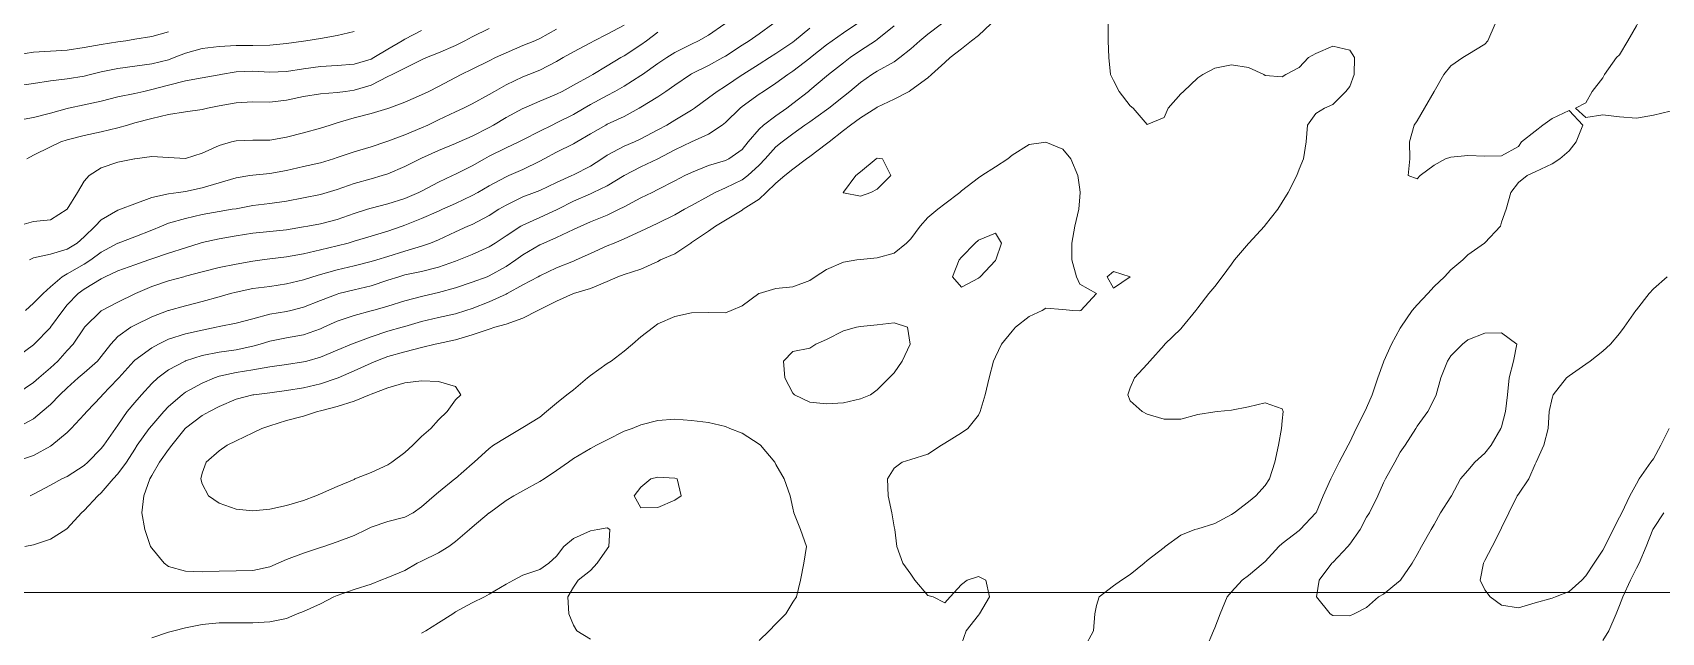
# Model space of a CAD drawing. Header units: centimetres. Extents: x 0 to 642158, y -847 to 649707.
# Drawn here: x 617184.22 to 617232.49, y 620486.2 to 620503.99 of the extents above; entities that cross this region are included whole.
import ezdxf

# ---------------------------------------------------------------- set-up
doc = ezdxf.new("R2010")
doc.units = ezdxf.units.CM
doc.header["$MEASUREMENT"] = 0
doc.layers.add('MEV_grille', color=254, linetype='Continuous', lineweight=9)
doc.layers.add('WAL_topographie 0.5', color=253, linetype='Continuous', lineweight=20)

# ---------------------------------------------------------------- blocks, each defined once
blk = doc.blocks.new('*U114')
at = {"layer": 'MEV_grille', "transparency": 33554687}
blk.add_lwpolyline([(-1338.461, 0), (1338.461, 0)], dxfattribs=at)
blk = doc.blocks.new('*U115')
at = {"layer": 'MEV_grille', "color": 0, "linetype": 'ByBlock', "lineweight": -2, "transparency": 16777216}
blk.add_blockref('*U114', (0, -1900), dxfattribs=at)

msp = doc.modelspace()

# ---------------------------------------------------------------- linework, layer by layer
at = {"layer": 'WAL_topographie 0.5'}
for points in [[(617232.75, 620501.661), (617232.25, 620501.539), (617231.75, 620501.458), (617231.25, 620501.494), (617230.75, 620501.552), (617230.25, 620501.472), (617229.938, 620501.75), (617230.25, 620501.911), (617230.434, 620502.25), (617230.75, 620502.65), (617230.804, 620502.75), (617231.158, 620503.25), (617231.25, 620503.334), (617231.492, 620503.75), (617231.75, 620504.192), (617231.781, 620504.25), (617232.25, 620504.743), (617232.261, 620504.75), (617232.75, 620505.123)], [(617204.739, 620504.25), (617204.25, 620503.915), (617203.949, 620503.75), (617203.75, 620503.651), (617203.25, 620503.402), (617203.011, 620503.25), (617202.75, 620503.077), (617202.291, 620502.75), (617202.25, 620502.722), (617201.75, 620502.406), (617201.478, 620502.25), (617201.25, 620502.128), (617200.75, 620501.857), (617200.563, 620501.75), (617200.25, 620501.567), (617199.75, 620501.314), (617199.615, 620501.25), (617199.25, 620501.07), (617198.75, 620500.81), (617198.629, 620500.75), (617198.25, 620500.572), (617197.75, 620500.329), (617197.609, 620500.25), (617197.25, 620500.042), (617196.75, 620499.792), (617196.661, 620499.75), (617196.25, 620499.552), (617195.75, 620499.291), (617195.667, 620499.25), (617195.25, 620499.071), (617194.75, 620498.909), (617194.25, 620498.785), (617194.143, 620498.75), (617193.75, 620498.623), (617193.25, 620498.445), (617192.75, 620498.32), (617192.379, 620498.25), (617192.25, 620498.227), (617191.75, 620498.141), (617191.25, 620498.093), (617190.75, 620498.044), (617190.25, 620497.959), (617189.75, 620497.879), (617189.25, 620497.77), (617189.187, 620497.75), (617188.75, 620497.611), (617188.25, 620497.453), (617187.75, 620497.279), (617187.667, 620497.25), (617187.25, 620497.106), (617186.75, 620496.925), (617186.376, 620496.75), (617186.25, 620496.688), (617185.75, 620496.383), (617185.573, 620496.25), (617185.25, 620495.912), (617185.116, 620495.75), (617184.755, 620495.25), (617184.75, 620495.244), (617184.273, 620494.75), (617184.25, 620494.729), (617183.75, 620494.362)], [(617206.159, 620504.25), (617205.75, 620503.958), (617205.451, 620503.75), (617205.25, 620503.624), (617204.75, 620503.294), (617204.677, 620503.25), (617204.25, 620503.018), (617203.75, 620502.769), (617203.716, 620502.75), (617203.25, 620502.431), (617202.99, 620502.25), (617202.75, 620502.084), (617202.25, 620501.779), (617202.199, 620501.75), (617201.75, 620501.507), (617201.25, 620501.273), (617201.207, 620501.25), (617200.75, 620500.988), (617200.351, 620500.75), (617200.25, 620500.688), (617199.75, 620500.441), (617199.381, 620500.25), (617199.25, 620500.183), (617198.75, 620499.932), (617198.332, 620499.75), (617198.25, 620499.715), (617197.75, 620499.448), (617197.413, 620499.25), (617197.25, 620499.157), (617196.75, 620498.925), (617196.366, 620498.75), (617196.25, 620498.698), (617195.75, 620498.476), (617195.25, 620498.276), (617195.177, 620498.25), (617194.75, 620498.103), (617194.25, 620497.952), (617193.75, 620497.801), (617193.574, 620497.75), (617193.25, 620497.663), (617192.75, 620497.547), (617192.25, 620497.432), (617191.75, 620497.34), (617191.25, 620497.282), (617191.025, 620497.25), (617190.75, 620497.211), (617190.25, 620497.126), (617189.75, 620497.022), (617189.25, 620496.891), (617188.75, 620496.763), (617188.705, 620496.75), (617188.25, 620496.624), (617187.75, 620496.457), (617187.267, 620496.25), (617187.25, 620496.242), (617186.75, 620495.994), (617186.274, 620495.75), (617186.25, 620495.735), (617185.764, 620495.25), (617185.75, 620495.23), (617185.427, 620494.75), (617185.25, 620494.559), (617184.967, 620494.25), (617184.75, 620494.051), (617184.404, 620493.75), (617184.25, 620493.617), (617183.75, 620493.279)], [(617208.641, 620504.25), (617208.25, 620503.989), (617207.917, 620503.75), (617207.75, 620503.627), (617207.268, 620503.25), (617207.25, 620503.235), (617206.75, 620502.85), (617206.598, 620502.75), (617206.25, 620502.491), (617205.878, 620502.25), (617205.75, 620502.165), (617205.25, 620501.8), (617205.189, 620501.75), (617204.75, 620501.327), (617204.654, 620501.25), (617204.25, 620500.977), (617203.75, 620500.75), (617203.75, 620500.75), (617203.25, 620500.514), (617202.752, 620500.25), (617202.75, 620500.249), (617202.25, 620500.01), (617201.75, 620499.752), (617201.747, 620499.75), (617201.25, 620499.442), (617200.836, 620499.25), (617200.75, 620499.213), (617200.25, 620498.993), (617199.783, 620498.75), (617199.75, 620498.732), (617199.25, 620498.506), (617198.75, 620498.283), (617198.693, 620498.25), (617198.25, 620497.962), (617197.933, 620497.75), (617197.75, 620497.633), (617197.25, 620497.41), (617196.854, 620497.25), (617196.75, 620497.212), (617196.25, 620497.03), (617195.75, 620496.909), (617195.25, 620496.804), (617195.071, 620496.75), (617194.75, 620496.646), (617194.25, 620496.485), (617193.75, 620496.361), (617193.3, 620496.25), (617193.25, 620496.236), (617192.75, 620496.046), (617192.25, 620495.843), (617191.878, 620495.75), (617191.75, 620495.72), (617191.25, 620495.636), (617190.75, 620495.506), (617190.25, 620495.369), (617189.75, 620495.269), (617189.665, 620495.25), (617189.25, 620495.17), (617188.75, 620495.059), (617188.25, 620494.896), (617187.953, 620494.75), (617187.75, 620494.637), (617187.25, 620494.277), (617187.223, 620494.25), (617186.775, 620493.75), (617186.75, 620493.722), (617186.292, 620493.25), (617186.25, 620493.2), (617185.826, 620492.75), (617185.75, 620492.662), (617185.364, 620492.25), (617185.25, 620492.133), (617184.794, 620491.75), (617184.75, 620491.722), (617184.25, 620491.45), (617183.75, 620491.276)], [(617207.25, 620504.12), (617206.802, 620503.75), (617206.75, 620503.71), (617206.25, 620503.373), (617206.057, 620503.25), (617205.75, 620503.059), (617205.265, 620502.75), (617205.25, 620502.74), (617204.75, 620502.403), (617204.503, 620502.25), (617204.25, 620502.059), (617203.831, 620501.75), (617203.75, 620501.696), (617203.25, 620501.395), (617203.012, 620501.25), (617202.75, 620501.104), (617202.25, 620500.837), (617202.055, 620500.75), (617201.75, 620500.622), (617201.25, 620500.357), (617201.087, 620500.25), (617200.75, 620500.035), (617200.25, 620499.774), (617200.2, 620499.75), (617199.75, 620499.541), (617199.25, 620499.312), (617199.093, 620499.25), (617198.75, 620499.119), (617198.25, 620498.878), (617198.038, 620498.75), (617197.75, 620498.565), (617197.25, 620498.304), (617197.123, 620498.25), (617196.75, 620498.083), (617196.25, 620497.846), (617196.017, 620497.75), (617195.75, 620497.655), (617195.25, 620497.512), (617194.75, 620497.354), (617194.419, 620497.25), (617194.25, 620497.199), (617193.75, 620497.069), (617193.25, 620496.95), (617192.75, 620496.817), (617192.526, 620496.75), (617192.25, 620496.658), (617191.75, 620496.536), (617191.25, 620496.465), (617190.75, 620496.399), (617190.25, 620496.297), (617190.085, 620496.25), (617189.75, 620496.153), (617189.25, 620496.013), (617188.75, 620495.889), (617188.25, 620495.753), (617188.241, 620495.75), (617187.75, 620495.564), (617187.25, 620495.318), (617187.132, 620495.25), (617186.75, 620494.98), (617186.536, 620494.75), (617186.25, 620494.384), (617186.14, 620494.25), (617185.75, 620493.899), (617185.573, 620493.75), (617185.25, 620493.459), (617185.03, 620493.25), (617184.75, 620492.959), (617184.508, 620492.75), (617184.25, 620492.536), (617183.75, 620492.271)], [(617195.75, 620504.057), (617195.25, 620503.8), (617195.172, 620503.75), (617194.75, 620503.496), (617194.333, 620503.25), (617194.25, 620503.206), (617193.75, 620503.057), (617193.25, 620503.019), (617192.75, 620502.99), (617192.25, 620502.922), (617191.75, 620502.841), (617191.25, 620502.819), (617190.75, 620502.849), (617190.25, 620502.833), (617189.788, 620502.75), (617189.75, 620502.742), (617189.25, 620502.648), (617188.75, 620502.558), (617188.25, 620502.436), (617187.75, 620502.301), (617187.519, 620502.25), (617187.25, 620502.183), (617186.75, 620502.083), (617186.25, 620501.962), (617185.75, 620501.848), (617185.282, 620501.75), (617185.25, 620501.743), (617184.75, 620501.6), (617184.25, 620501.472), (617183.75, 620501.384)], [(617193.75, 620504.024), (617193.25, 620503.908), (617192.75, 620503.817), (617192.322, 620503.75), (617192.25, 620503.739), (617191.75, 620503.673), (617191.25, 620503.617), (617190.75, 620503.611), (617190.25, 620503.613), (617189.75, 620503.581), (617189.25, 620503.52), (617188.75, 620503.382), (617188.419, 620503.25), (617188.25, 620503.187), (617187.75, 620503.062), (617187.25, 620502.994), (617186.75, 620502.93), (617186.25, 620502.831), (617185.941, 620502.75), (617185.75, 620502.699), (617185.25, 620502.619), (617184.75, 620502.565), (617184.25, 620502.485), (617183.75, 620502.416)], [(617188.25, 620504.017), (617187.75, 620503.876), (617187.25, 620503.794), (617186.981, 620503.75), (617186.75, 620503.715), (617186.25, 620503.641), (617185.75, 620503.552), (617185.25, 620503.468), (617184.75, 620503.444), (617184.25, 620503.411), (617183.75, 620503.33)], [(617199.75, 620504.096), (617199.25, 620503.817), (617199.102, 620503.75), (617198.75, 620503.605), (617198.25, 620503.39), (617197.943, 620503.25), (617197.75, 620503.157), (617197.25, 620502.912), (617196.922, 620502.75), (617196.75, 620502.661), (617196.25, 620502.397), (617195.96, 620502.25), (617195.75, 620502.143), (617195.25, 620501.931), (617194.782, 620501.75), (617194.75, 620501.739), (617194.25, 620501.591), (617193.75, 620501.464), (617193.25, 620501.313), (617193.039, 620501.25), (617192.75, 620501.155), (617192.25, 620501.016), (617191.75, 620500.886), (617191.25, 620500.805), (617190.75, 620500.805), (617190.25, 620500.785), (617190.12, 620500.75), (617189.75, 620500.641), (617189.25, 620500.413), (617188.75, 620500.261), (617188.25, 620500.284), (617187.75, 620500.315), (617187.25, 620500.251), (617187.241, 620500.25), (617186.75, 620500.15), (617186.25, 620499.983), (617185.896, 620499.75), (617185.75, 620499.587), (617185.554, 620499.25), (617185.25, 620498.75), (617185.25, 620498.75), (617184.75, 620498.439), (617184.25, 620498.387), (617183.763, 620498.25)], [(617211.15, 620504.25), (617210.75, 620503.949), (617210.512, 620503.75), (617210.25, 620503.514), (617209.921, 620503.25), (617209.75, 620503.129), (617209.25, 620502.852), (617209.091, 620502.75), (617208.75, 620502.511), (617208.438, 620502.25), (617208.25, 620502.098), (617207.812, 620501.75), (617207.75, 620501.704), (617207.25, 620501.349), (617207.108, 620501.25), (617206.75, 620500.99), (617206.431, 620500.75), (617206.25, 620500.603), (617205.927, 620500.25), (617205.75, 620500.063), (617205.418, 620499.75), (617205.25, 620499.621), (617204.75, 620499.391), (617204.448, 620499.25), (617204.25, 620499.14), (617203.75, 620498.86), (617203.542, 620498.75), (617203.25, 620498.589), (617202.75, 620498.341), (617202.557, 620498.25), (617202.25, 620498.106), (617201.75, 620497.875), (617201.457, 620497.75), (617201.25, 620497.663), (617200.75, 620497.437), (617200.332, 620497.25), (617200.25, 620497.214), (617199.75, 620497.013), (617199.25, 620496.776), (617199.205, 620496.75), (617198.75, 620496.506), (617198.28, 620496.25), (617198.25, 620496.234), (617197.75, 620496.001), (617197.25, 620495.812), (617197.057, 620495.75), (617196.75, 620495.654), (617196.25, 620495.543), (617195.75, 620495.423), (617195.25, 620495.274), (617195.169, 620495.25), (617194.75, 620495.132), (617194.25, 620494.967), (617193.75, 620494.781), (617193.675, 620494.75), (617193.25, 620494.575), (617192.75, 620494.367), (617192.344, 620494.25), (617192.25, 620494.224), (617191.75, 620494.147), (617191.25, 620494.075), (617190.75, 620493.99), (617190.25, 620493.911), (617189.75, 620493.8), (617189.61, 620493.75), (617189.25, 620493.592), (617188.75, 620493.321), (617188.65, 620493.25), (617188.25, 620492.904), (617188.108, 620492.75), (617187.75, 620492.338), (617187.675, 620492.25), (617187.318, 620491.75), (617187.25, 620491.639), (617187.005, 620491.25), (617186.75, 620490.901), (617186.611, 620490.75), (617186.25, 620490.335), (617186.154, 620490.25), (617185.75, 620489.815), (617185.672, 620489.75), (617185.25, 620489.281), (617185.208, 620489.25), (617184.75, 620488.962), (617184.25, 620488.8), (617183.995, 620488.75)], [(617202.75, 620504.001), (617202.415, 620503.75), (617202.25, 620503.627), (617201.75, 620503.307), (617201.65, 620503.25), (617201.25, 620503.008), (617200.821, 620502.75), (617200.75, 620502.71), (617200.25, 620502.431), (617199.917, 620502.25), (617199.75, 620502.169), (617199.25, 620501.961), (617198.78, 620501.75), (617198.75, 620501.736), (617198.25, 620501.469), (617197.876, 620501.25), (617197.75, 620501.182), (617197.25, 620500.922), (617196.863, 620500.75), (617196.75, 620500.699), (617196.25, 620500.495), (617195.75, 620500.272), (617195.702, 620500.25), (617195.25, 620500.016), (617194.75, 620499.803), (617194.582, 620499.75), (617194.25, 620499.657), (617193.75, 620499.514), (617193.25, 620499.337), (617192.948, 620499.25), (617192.75, 620499.194), (617192.25, 620499.093), (617191.75, 620498.99), (617191.25, 620498.92), (617190.75, 620498.86), (617190.25, 620498.769), (617190.137, 620498.75), (617189.75, 620498.689), (617189.25, 620498.598), (617188.75, 620498.48), (617188.25, 620498.336), (617188.041, 620498.25), (617187.75, 620498.133), (617187.25, 620497.931), (617186.762, 620497.75), (617186.75, 620497.746), (617186.25, 620497.478), (617185.943, 620497.25), (617185.75, 620497.127), (617185.25, 620496.836), (617185.097, 620496.75), (617184.75, 620496.446), (617184.534, 620496.25), (617184.25, 620495.968), (617184.011, 620495.75)], [(617197.75, 620504.112), (617197.25, 620503.869), (617197.028, 620503.75), (617196.75, 620503.606), (617196.25, 620503.39), (617195.896, 620503.25), (617195.75, 620503.186), (617195.25, 620502.941), (617194.873, 620502.75), (617194.75, 620502.687), (617194.25, 620502.435), (617193.75, 620502.284), (617193.496, 620502.25), (617193.25, 620502.214), (617192.75, 620502.179), (617192.25, 620502.098), (617191.75, 620501.985), (617191.25, 620501.931), (617190.75, 620501.937), (617190.25, 620501.911), (617189.75, 620501.815), (617189.408, 620501.75), (617189.25, 620501.714), (617188.75, 620501.64), (617188.25, 620501.56), (617187.75, 620501.448), (617187.25, 620501.313), (617187.031, 620501.25), (617186.75, 620501.169), (617186.25, 620501.049), (617185.75, 620500.937), (617185.25, 620500.812), (617185.059, 620500.75), (617184.75, 620500.601), (617184.25, 620500.356), (617184.051, 620500.25)], [(617201.75, 620504.211), (617201.25, 620503.949), (617200.86, 620503.75), (617200.75, 620503.69), (617200.25, 620503.425), (617199.945, 620503.25), (617199.75, 620503.132), (617199.25, 620502.879), (617198.924, 620502.75), (617198.75, 620502.681), (617198.25, 620502.438), (617197.909, 620502.25), (617197.75, 620502.158), (617197.25, 620501.884), (617196.987, 620501.75), (617196.75, 620501.64), (617196.25, 620501.4), (617195.937, 620501.25), (617195.75, 620501.167), (617195.25, 620500.964), (617194.75, 620500.769), (617194.689, 620500.75), (617194.25, 620500.607), (617193.75, 620500.46), (617193.25, 620500.286), (617193.139, 620500.25), (617192.75, 620500.129), (617192.25, 620500.017), (617191.75, 620499.904), (617191.25, 620499.814), (617190.75, 620499.765), (617190.662, 620499.75), (617190.25, 620499.68), (617189.75, 620499.536), (617189.25, 620499.386), (617188.75, 620499.276), (617188.545, 620499.25), (617188.25, 620499.211), (617187.75, 620499.101), (617187.25, 620498.917), (617186.826, 620498.75), (617186.75, 620498.724), (617186.25, 620498.435), (617186.079, 620498.25), (617185.75, 620497.932), (617185.543, 620497.75), (617185.25, 620497.566), (617184.75, 620497.416), (617184.25, 620497.311), (617184.131, 620497.25)], [(617209.75, 620504.192), (617209.25, 620503.784), (617209.201, 620503.75), (617208.75, 620503.46), (617208.45, 620503.25), (617208.25, 620503.097), (617207.804, 620502.75), (617207.75, 620502.704), (617207.25, 620502.28), (617207.213, 620502.25), (617206.75, 620501.886), (617206.567, 620501.75), (617206.25, 620501.527), (617205.88, 620501.25), (617205.75, 620501.131), (617205.429, 620500.75), (617205.25, 620500.529), (617204.85, 620500.25), (617204.75, 620500.201), (617204.25, 620500.054), (617203.75, 620499.846), (617203.553, 620499.75), (617203.25, 620499.593), (617202.75, 620499.333), (617202.581, 620499.25), (617202.25, 620499.088), (617201.75, 620498.823), (617201.603, 620498.75), (617201.25, 620498.575), (617200.75, 620498.374), (617200.465, 620498.25), (617200.25, 620498.154), (617199.75, 620497.917), (617199.373, 620497.75), (617199.25, 620497.693), (617198.75, 620497.401), (617198.541, 620497.25), (617198.25, 620497.054), (617197.75, 620496.773), (617197.688, 620496.75), (617197.25, 620496.589), (617196.75, 620496.424), (617196.25, 620496.279), (617196.12, 620496.25), (617195.75, 620496.168), (617195.25, 620496.039), (617194.75, 620495.879), (617194.304, 620495.75), (617194.25, 620495.735), (617193.75, 620495.602), (617193.25, 620495.431), (617192.854, 620495.25), (617192.75, 620495.202), (617192.25, 620495.027), (617191.75, 620494.936), (617191.25, 620494.836), (617190.964, 620494.75), (617190.75, 620494.691), (617190.25, 620494.582), (617189.75, 620494.51), (617189.25, 620494.412), (617188.75, 620494.253), (617188.743, 620494.25), (617188.25, 620493.986), (617187.928, 620493.75), (617187.75, 620493.585), (617187.452, 620493.25), (617187.25, 620493.022), (617187.024, 620492.75), (617186.75, 620492.348), (617186.679, 620492.25), (617186.328, 620491.75), (617186.25, 620491.656), (617185.857, 620491.25), (617185.75, 620491.153), (617185.25, 620490.827), (617185.089, 620490.75), (617184.75, 620490.571), (617184.25, 620490.301), (617184.151, 620490.25)], [(617212.619, 620504.25), (617212.25, 620503.906), (617212.043, 620503.75), (617211.75, 620503.513), (617211.409, 620503.25), (617211.25, 620503.109), (617210.863, 620502.75), (617210.75, 620502.651), (617210.25, 620502.281), (617210.192, 620502.25), (617209.75, 620502.013), (617209.25, 620501.776), (617209.211, 620501.75), (617208.75, 620501.462), (617208.457, 620501.25), (617208.25, 620501.085), (617207.826, 620500.75), (617207.75, 620500.689), (617207.25, 620500.317), (617207.158, 620500.25), (617206.75, 620499.939), (617206.515, 620499.75), (617206.25, 620499.527), (617205.956, 620499.25), (617205.75, 620499.053), (617205.279, 620498.75), (617205.25, 620498.729), (617204.75, 620498.425), (617204.46, 620498.25), (617204.25, 620498.097), (617203.75, 620497.761), (617203.731, 620497.75), (617203.25, 620497.43), (617202.826, 620497.25), (617202.75, 620497.204), (617202.25, 620496.973), (617201.75, 620496.818), (617201.563, 620496.75), (617201.25, 620496.613), (617200.75, 620496.406), (617200.25, 620496.251), (617200.247, 620496.25), (617199.75, 620496.024), (617199.25, 620495.778), (617199.191, 620495.75), (617198.75, 620495.52), (617198.25, 620495.345), (617197.922, 620495.25), (617197.75, 620495.198), (617197.25, 620495.022), (617196.75, 620494.879), (617196.25, 620494.774), (617196.15, 620494.75), (617195.75, 620494.65), (617195.25, 620494.527), (617194.75, 620494.383), (617194.396, 620494.25), (617194.25, 620494.189), (617193.75, 620493.963), (617193.272, 620493.75), (617193.25, 620493.741), (617192.75, 620493.577), (617192.25, 620493.458), (617191.75, 620493.373), (617191.25, 620493.311), (617190.773, 620493.25), (617190.75, 620493.246), (617190.25, 620493.116), (617189.75, 620492.898), (617189.46, 620492.75), (617189.25, 620492.632), (617188.75, 620492.254), (617188.746, 620492.25), (617188.344, 620491.75), (617188.25, 620491.623), (617187.979, 620491.25), (617187.75, 620490.85), (617187.696, 620490.75), (617187.517, 620490.25), (617187.462, 620489.75), (617187.547, 620489.25), (617187.72, 620488.75), (617187.75, 620488.698), (617188.125, 620488.25), (617188.25, 620488.157), (617188.75, 620488.016), (617189.25, 620487.998), (617189.75, 620488.016), (617190.25, 620488.029), (617190.75, 620488.039), (617191.25, 620488.142), (617191.503, 620488.25), (617191.75, 620488.363), (617192.25, 620488.551), (617192.75, 620488.722), (617192.847, 620488.75), (617193.25, 620488.883), (617193.75, 620489.07), (617194.116, 620489.25), (617194.25, 620489.321), (617194.75, 620489.489), (617195.25, 620489.615), (617195.495, 620489.75), (617195.75, 620489.924), (617196.125, 620490.25), (617196.25, 620490.356), (617196.737, 620490.75), (617196.75, 620490.76), (617197.25, 620491.199), (617197.308, 620491.25), (617197.75, 620491.651), (617197.883, 620491.75), (617198.25, 620491.981), (617198.703, 620492.25), (617198.75, 620492.277), (617199.25, 620492.583), (617199.451, 620492.75), (617199.75, 620492.995), (617200.055, 620493.25), (617200.25, 620493.398), (617200.664, 620493.75), (617200.75, 620493.817), (617201.25, 620494.176), (617201.365, 620494.25), (617201.75, 620494.542), (617201.994, 620494.75), (617202.25, 620494.968), (617202.618, 620495.25), (617202.75, 620495.35), (617203.25, 620495.575), (617203.75, 620495.683), (617204.25, 620495.687), (617204.75, 620495.682), (617204.919, 620495.75), (617205.25, 620495.887), (617205.746, 620496.25), (617205.75, 620496.253), (617206.25, 620496.405), (617206.75, 620496.449), (617207.25, 620496.643), (617207.413, 620496.75), (617207.75, 620496.963), (617208.25, 620497.179), (617208.646, 620497.25), (617208.75, 620497.262), (617209.25, 620497.308), (617209.75, 620497.448), (617210.117, 620497.75), (617210.25, 620497.875), (617210.523, 620498.25), (617210.75, 620498.505), (617211.049, 620498.75), (617211.25, 620498.909), (617211.693, 620499.25), (617211.75, 620499.303), (617212.25, 620499.687), (617212.352, 620499.75), (617212.75, 620500.006), (617213.118, 620500.25), (617213.25, 620500.357), (617213.75, 620500.672), (617214.25, 620500.744), (617214.75, 620500.531), (617214.991, 620500.25), (617215.198, 620499.75), (617215.25, 620499.333), (617215.26, 620499.25), (617215.25, 620499.125), (617215.221, 620498.75), (617215.108, 620498.25), (617215.015, 620497.75), (617215.012, 620497.25), (617215.156, 620496.75), (617215.25, 620496.533), (617215.75, 620496.25), (617215.75, 620496.25), (617215.75, 620496.25), (617215.279, 620495.75), (617215.25, 620495.737), (617215.05, 620495.75), (617214.75, 620495.782), (617214.25, 620495.817), (617214.135, 620495.75), (617213.75, 620495.568), (617213.352, 620495.25), (617213.25, 620495.137), (617212.937, 620494.75), (617212.75, 620494.373), (617212.691, 620494.25), (617212.567, 620493.75), (617212.444, 620493.25), (617212.299, 620492.75), (617212.25, 620492.639), (617211.937, 620492.25), (617211.75, 620492.117), (617211.25, 620491.81), (617211.156, 620491.75), (617210.75, 620491.487), (617210.25, 620491.326), (617209.987, 620491.25), (617209.75, 620491.07), (617209.55, 620490.75), (617209.573, 620490.25), (617209.682, 620489.75), (617209.75, 620489.329), (617209.769, 620489.25), (617209.83, 620488.75), (617210.012, 620488.25), (617210.25, 620487.922), (617210.368, 620487.75), (617210.75, 620487.292), (617210.908, 620487.25), (617211.25, 620487.079), (617211.412, 620487.25), (617211.75, 620487.625), (617211.917, 620487.75), (617212.25, 620487.855), (617212.464, 620487.75), (617212.575, 620487.25), (617212.283, 620486.75), (617212.25, 620486.706), (617211.884, 620486.25), (617211.75, 620485.855)], [(617216.092, 620504.25), (617216.089, 620503.75), (617216.117, 620503.25), (617216.166, 620502.75), (617216.25, 620502.571), (617216.419, 620502.25), (617216.75, 620501.816), (617216.835, 620501.75), (617217.25, 620501.263), (617217.75, 620501.472), (617217.867, 620501.75), (617218.25, 620502.172), (617218.325, 620502.25), (617218.75, 620502.648), (617218.894, 620502.75), (617219.25, 620502.936), (617219.75, 620503.035), (617220.25, 620502.956), (617220.708, 620502.75), (617220.75, 620502.721), (617221.25, 620502.677), (617221.359, 620502.75), (617221.75, 620502.958), (617222.028, 620503.25), (617222.25, 620503.368), (617222.75, 620503.59), (617223.25, 620503.476), (617223.392, 620503.25), (617223.381, 620502.75), (617223.25, 620502.393), (617223.132, 620502.25), (617222.75, 620501.863), (617222.5, 620501.75), (617222.25, 620501.593), (617221.997, 620501.25), (617221.96, 620500.75), (617221.884, 620500.25), (617221.75, 620499.941), (617221.68, 620499.75), (617221.426, 620499.25), (617221.25, 620498.961), (617221.118, 620498.75), (617220.75, 620498.28), (617220.725, 620498.25), (617220.265, 620497.75), (617220.25, 620497.733), (617219.838, 620497.25), (617219.75, 620497.126), (617219.471, 620496.75), (617219.25, 620496.463), (617219.079, 620496.25), (617218.75, 620495.826), (617218.691, 620495.75), (617218.287, 620495.25), (617218.25, 620495.206), (617217.773, 620494.75), (617217.75, 620494.723), (617217.328, 620494.25), (617217.25, 620494.157), (617216.87, 620493.75), (617216.75, 620493.453), (617216.674, 620493.25), (617216.75, 620493.071), (617217.105, 620492.75), (617217.25, 620492.675), (617217.75, 620492.525), (617218.25, 620492.528), (617218.75, 620492.664), (617219.25, 620492.741), (617219.333, 620492.75), (617219.75, 620492.791), (617220.25, 620492.892), (617220.75, 620493.013), (617221.25, 620492.836), (617221.275, 620492.75), (617221.25, 620492.472), (617221.229, 620492.25), (617221.143, 620491.75), (617221.035, 620491.25), (617220.872, 620490.75), (617220.75, 620490.555), (617220.468, 620490.25), (617220.25, 620490.077), (617219.83, 620489.75), (617219.75, 620489.698), (617219.25, 620489.425), (617218.75, 620489.272), (617218.66, 620489.25), (617218.25, 620489.079), (617217.784, 620488.75), (617217.75, 620488.721), (617217.25, 620488.334), (617217.16, 620488.25), (617216.75, 620487.915), (617216.493, 620487.75), (617216.25, 620487.58), (617215.822, 620487.25), (617215.75, 620486.993), (617215.703, 620486.75), (617215.656, 620486.25), (617215.389, 620485.75)], [(617227.563, 620504.25), (617227.345, 620503.75), (617227.25, 620503.649), (617226.75, 620503.338), (617226.601, 620503.25), (617226.25, 620503.007), (617226.042, 620502.75), (617225.75, 620502.25), (617225.75, 620502.25), (617225.468, 620501.75), (617225.25, 620501.373), (617225.164, 620501.25), (617225.019, 620500.75), (617225.028, 620500.25), (617224.981, 620499.75), (617225.25, 620499.658), (617225.34, 620499.75), (617225.75, 620500.064), (617226.089, 620500.25), (617226.25, 620500.302), (617226.75, 620500.351), (617227.25, 620500.324), (617227.75, 620500.34), (617228.25, 620500.615), (617228.344, 620500.75), (617228.75, 620501.066), (617228.977, 620501.25), (617229.25, 620501.447), (617229.75, 620501.682), (617230.163, 620501.25), (617229.964, 620500.75), (617229.75, 620500.484), (617229.482, 620500.25), (617229.25, 620500.099), (617228.75, 620499.861), (617228.509, 620499.75), (617228.25, 620499.547), (617228.021, 620499.25), (617227.885, 620498.75), (617227.75, 620498.365), (617227.72, 620498.25), (617227.25, 620497.76), (617227.24, 620497.75), (617226.75, 620497.399), (617226.606, 620497.25), (617226.25, 620496.958), (617226.055, 620496.75), (617225.75, 620496.463), (617225.567, 620496.25), (617225.25, 620495.912), (617225.102, 620495.75), (617224.761, 620495.25), (617224.75, 620495.229), (617224.493, 620494.75), (617224.264, 620494.25), (617224.25, 620494.211), (617224.083, 620493.75), (617223.912, 620493.25), (617223.75, 620492.86), (617223.701, 620492.75), (617223.443, 620492.25), (617223.25, 620491.841), (617223.207, 620491.75), (617222.937, 620491.25), (617222.75, 620490.87), (617222.687, 620490.75), (617222.469, 620490.25), (617222.254, 620489.75), (617222.25, 620489.744), (617221.783, 620489.25), (617221.75, 620489.227), (617221.25, 620488.837), (617221.154, 620488.75), (617220.75, 620488.302), (617220.689, 620488.25), (617220.25, 620487.883), (617220.066, 620487.75), (617219.75, 620487.398), (617219.621, 620487.25), (617219.408, 620486.75), (617219.25, 620486.332), (617219.219, 620486.25), (617219.008, 620485.75)], [(617208.75, 620499.145), (617209.058, 620499.25), (617209.25, 620499.35), (617209.65, 620499.75), (617209.408, 620500.25), (617209.25, 620500.266), (617209.221, 620500.25), (617208.75, 620499.864), (617208.616, 620499.75), (617208.25, 620499.256), (617208.244, 620499.25), (617208.25, 620499.241), (617208.75, 620499.145)], [(617212.299, 620496.75), (617212.25, 620496.706), (617211.75, 620496.445), (617211.478, 620496.75), (617211.681, 620497.25), (617211.75, 620497.328), (617212.154, 620497.75), (617212.25, 620497.834), (617212.75, 620498.045), (617212.928, 620497.75), (617212.766, 620497.25), (617212.75, 620497.228), (617212.299, 620496.75)], [(617216.75, 620496.75), (617216.75, 620496.75), (617216.25, 620496.408), (617216.059, 620496.75), (617216.25, 620496.901), (617216.75, 620496.75), (617216.75, 620496.75)], [(617229.346, 620487.25), (617229.25, 620487.213), (617228.75, 620487.078), (617228.25, 620486.929), (617227.75, 620487.008), (617227.409, 620487.25), (617227.25, 620487.462), (617227.118, 620487.75), (617227.214, 620488.25), (617227.25, 620488.337), (617227.468, 620488.75), (617227.726, 620489.25), (617227.75, 620489.302), (617227.969, 620489.75), (617228.216, 620490.25), (617228.25, 620490.296), (617228.557, 620490.75), (617228.75, 620491.192), (617228.777, 620491.25), (617229.001, 620491.75), (617229.132, 620492.25), (617229.16, 620492.75), (617229.25, 620493.145), (617229.284, 620493.25), (617229.678, 620493.75), (617229.75, 620493.815), (617230.25, 620494.155), (617230.381, 620494.25), (617230.75, 620494.539), (617230.975, 620494.75), (617231.25, 620495.062), (617231.385, 620495.25), (617231.732, 620495.75), (617231.75, 620495.773), (617232.12, 620496.25), (617232.25, 620496.39), (617232.66, 620496.75)], [(617209.053, 620493.25), (617208.75, 620493.132), (617208.25, 620493.01), (617207.75, 620492.977), (617207.25, 620493.033), (617206.794, 620493.25), (617206.75, 620493.3), (617206.513, 620493.75), (617206.474, 620494.25), (617206.75, 620494.529), (617207.25, 620494.632), (617207.43, 620494.75), (617207.75, 620494.884), (617208.25, 620495.148), (617208.633, 620495.25), (617208.75, 620495.273), (617209.25, 620495.326), (617209.75, 620495.383), (617210.148, 620495.25), (617210.225, 620494.75), (617209.991, 620494.25), (617209.75, 620493.899), (617209.601, 620493.75), (617209.25, 620493.399), (617209.053, 620493.25)], [(617223.25, 620486.687), (617223.387, 620486.75), (617223.75, 620486.943), (617224.105, 620487.25), (617224.25, 620487.338), (617224.75, 620487.743), (617224.756, 620487.75), (617225.1, 620488.25), (617225.25, 620488.508), (617225.376, 620488.75), (617225.661, 620489.25), (617225.75, 620489.397), (617225.939, 620489.75), (617226.25, 620490.223), (617226.265, 620490.25), (617226.531, 620490.75), (617226.75, 620491), (617226.962, 620491.25), (617227.25, 620491.518), (617227.445, 620491.75), (617227.73, 620492.25), (617227.75, 620492.298), (617227.865, 620492.75), (617227.929, 620493.25), (617227.978, 620493.75), (617228.106, 620494.25), (617228.201, 620494.75), (617227.75, 620495.086), (617227.25, 620495.073), (617226.75, 620494.877), (617226.593, 620494.75), (617226.25, 620494.407), (617226.151, 620494.25), (617225.95, 620493.75), (617225.809, 620493.25), (617225.75, 620493.122), (617225.567, 620492.75), (617225.25, 620492.32), (617225.207, 620492.25), (617224.892, 620491.75), (617224.75, 620491.543), (617224.586, 620491.25), (617224.313, 620490.75), (617224.25, 620490.636), (617224.086, 620490.25), (617223.837, 620489.75), (617223.75, 620489.614), (617223.562, 620489.25), (617223.25, 620488.816), (617223.198, 620488.75), (617222.75, 620488.276), (617222.717, 620488.25), (617222.345, 620487.75), (617222.265, 620487.25), (617222.676, 620486.75), (617222.75, 620486.703), (617223.25, 620486.687)], [(617192.25, 620490.108), (617192.614, 620490.25), (617192.75, 620490.306), (617193.25, 620490.525), (617193.75, 620490.74), (617193.773, 620490.75), (617194.25, 620490.947), (617194.75, 620491.174), (617194.867, 620491.25), (617195.25, 620491.54), (617195.486, 620491.75), (617195.75, 620492.012), (617196.025, 620492.25), (617196.25, 620492.51), (617196.508, 620492.75), (617196.75, 620493.1), (617196.915, 620493.25), (617196.75, 620493.493), (617196.25, 620493.641), (617195.75, 620493.667), (617195.25, 620493.606), (617194.75, 620493.457), (617194.25, 620493.268), (617194.204, 620493.25), (617193.75, 620493.059), (617193.25, 620492.901), (617192.75, 620492.77), (617192.664, 620492.75), (617192.25, 620492.618), (617191.75, 620492.483), (617191.25, 620492.329), (617191.017, 620492.25), (617190.75, 620492.124), (617190.25, 620491.881), (617189.988, 620491.75), (617189.75, 620491.589), (617189.368, 620491.25), (617189.25, 620490.919), (617189.205, 620490.75), (617189.25, 620490.603), (617189.433, 620490.25), (617189.75, 620490.032), (617190.25, 620489.858), (617190.75, 620489.803), (617191.25, 620489.855), (617191.75, 620489.966), (617192.25, 620490.108)], [(617187.75, 620486.04), (617188.25, 620486.21), (617188.407, 620486.25), (617188.75, 620486.331), (617189.25, 620486.436), (617189.75, 620486.482), (617190.25, 620486.484), (617190.75, 620486.487), (617191.25, 620486.511), (617191.75, 620486.612), (617192.066, 620486.75), (617192.25, 620486.816), (617192.75, 620487.048), (617193.146, 620487.25), (617193.25, 620487.298), (617193.75, 620487.468), (617194.25, 620487.628), (617194.538, 620487.75), (617194.75, 620487.826), (617195.25, 620488.039), (617195.621, 620488.25), (617195.75, 620488.312), (617196.25, 620488.56), (617196.553, 620488.75), (617196.75, 620488.894), (617197.166, 620489.25), (617197.25, 620489.325), (617197.75, 620489.744), (617197.758, 620489.75), (617198.25, 620490.114), (617198.478, 620490.25), (617198.75, 620490.396), (617199.25, 620490.673), (617199.38, 620490.75), (617199.75, 620491.003), (617200.099, 620491.25), (617200.25, 620491.357), (617200.75, 620491.65), (617200.934, 620491.75), (617201.25, 620491.915), (617201.75, 620492.165), (617201.99, 620492.25), (617202.25, 620492.352), (617202.75, 620492.481), (617203.25, 620492.521), (617203.75, 620492.481), (617204.25, 620492.426), (617204.75, 620492.31), (617204.887, 620492.25), (617205.25, 620492.105), (617205.75, 620491.787), (617205.791, 620491.75), (617206.216, 620491.25), (617206.25, 620491.178), (617206.494, 620490.75), (617206.675, 620490.25), (617206.75, 620489.88), (617206.777, 620489.75), (617206.979, 620489.25), (617207.155, 620488.75), (617207.077, 620488.25), (617206.979, 620487.75), (617206.856, 620487.25), (617206.75, 620487.099), (617206.537, 620486.75), (617206.25, 620486.456), (617206.052, 620486.25), (617205.75, 620485.961)], [(617232.72, 620492.25), (617232.474, 620491.75), (617232.25, 620491.35), (617232.173, 620491.25), (617231.826, 620490.75), (617231.75, 620490.602), (617231.55, 620490.25), (617231.313, 620489.75), (617231.25, 620489.617), (617231.061, 620489.25), (617230.813, 620488.75), (617230.75, 620488.635), (617230.495, 620488.25), (617230.25, 620487.881), (617230.125, 620487.75), (617229.75, 620487.413), (617229.346, 620487.25)], [(617203.438, 620490.25), (617203.25, 620490.121), (617202.75, 620489.906), (617202.25, 620489.896), (617202.043, 620490.25), (617202.25, 620490.509), (617202.537, 620490.75), (617202.75, 620490.804), (617203.25, 620490.775), (617203.321, 620490.75), (617203.438, 620490.25)], [(617232.559, 620489.75), (617232.25, 620489.284), (617232.23, 620489.25), (617232.036, 620488.75), (617231.832, 620488.25), (617231.75, 620488.106), (617231.575, 620487.75), (617231.345, 620487.25), (617231.25, 620486.997), (617231.146, 620486.75), (617230.926, 620486.25), (617230.75, 620485.956)], [(617195.75, 620486.178), (617195.87, 620486.25), (617196.25, 620486.485), (617196.678, 620486.75), (617196.75, 620486.808), (617197.25, 620487.079), (617197.608, 620487.25), (617197.75, 620487.332), (617198.25, 620487.629), (617198.472, 620487.75), (617198.75, 620487.894), (617199.25, 620488.067), (617199.521, 620488.25), (617199.75, 620488.458), (617199.968, 620488.75), (617200.25, 620488.98), (617200.75, 620489.215), (617200.972, 620489.25), (617201.25, 620489.303), (617201.331, 620489.25), (617201.298, 620488.75), (617201.25, 620488.676), (617200.951, 620488.25), (617200.75, 620488.038), (617200.388, 620487.75), (617200.25, 620487.545), (617200.078, 620487.25), (617200.111, 620486.75), (617200.25, 620486.417), (617200.346, 620486.25), (617200.75, 620485.994)]]:
    msp.add_lwpolyline(points, dxfattribs=at)

# ---------------------------------------------------------------- block references
at = {"layer": 'MEV_grille', "transparency": 33554687}
msp.add_blockref('*U115', (616669.481, 622387.381), dxfattribs=at)

doc.saveas('drawing.dxf')
